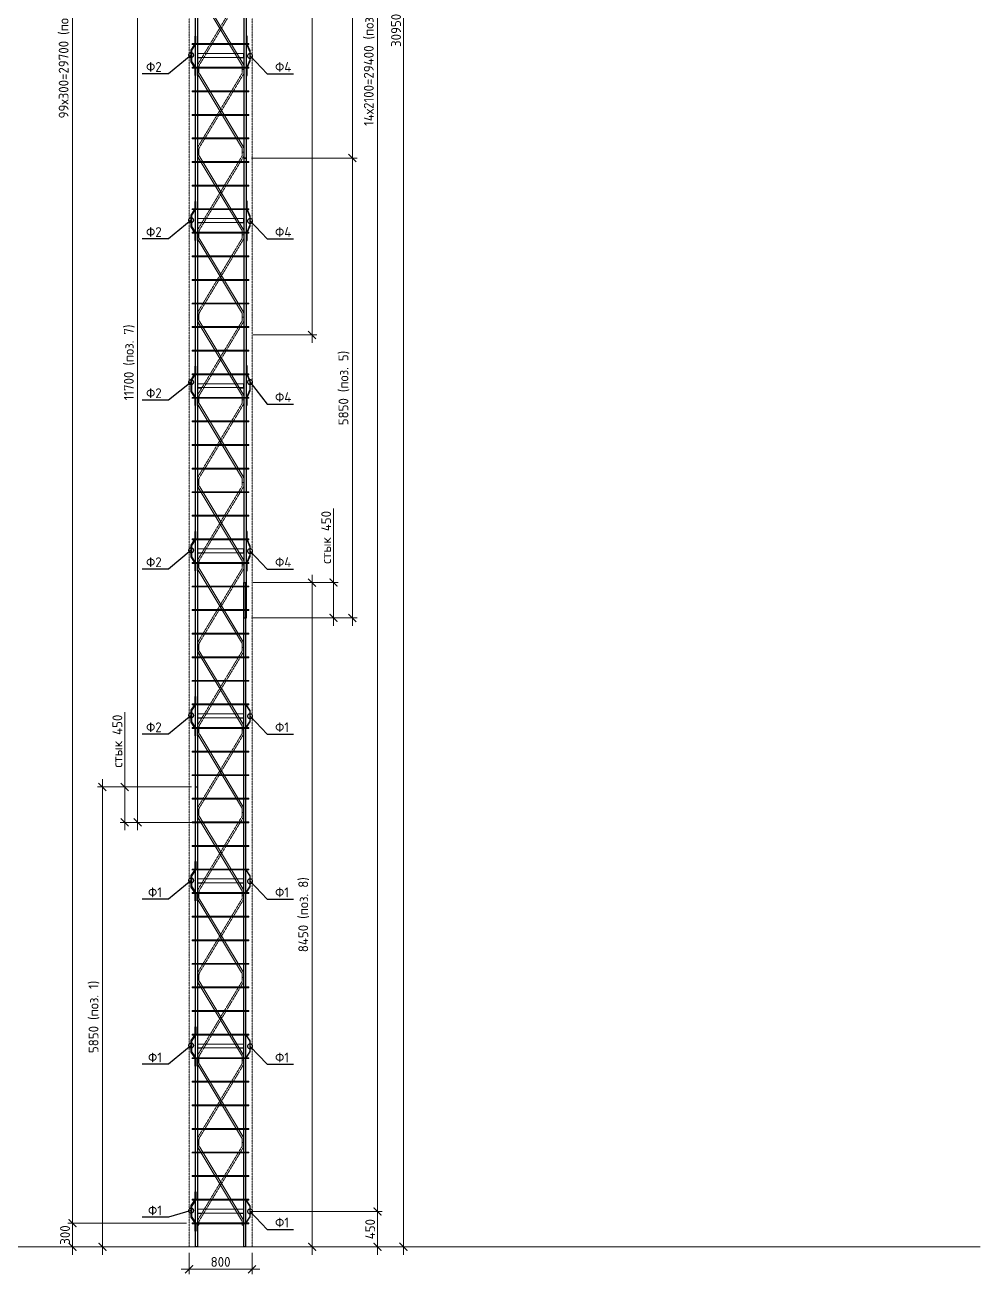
# Model space of a CAD drawing. Header units: millimetres. Extents: x -65574 to 111613, y -106550 to -50518.
# Drawn here: x 32534 to 44685, y -101349 to -85459 of the extents above; entities that cross this region are included whole.
import ezdxf
from ezdxf import colors
from ezdxf.entities.mleader import LeaderData, LeaderLine
from ezdxf.math import Vec2, Vec3

# ---------------------------------------------------------------- set-up
doc = ezdxf.new("R2010")
doc.units = ezdxf.units.MM
doc.linetypes.add('невидимая', pattern=[0.375, 0.25, -0.125])
doc.layers.get('Defpoints').update_dxf_attribs({"color": 6})
doc.layers.add('Dim', color=11, linetype='Continuous', lineweight=13)
doc.layers.add('ОПП_ОС_Размеры', color=7, linetype='Continuous', lineweight=25)
doc.styles.add('GOST-2.304_Type-B', font='GOST Common.ttf')
doc.dimstyles.new('УРСТ', dxfattribs={"dimtxt": 2.5, "dimasz": 2, "dimexe": 1.2, "dimexo": 1.5, "dimtad": 1, "dimdec": 0, "dimrnd": 1, "dimtxsty": 'GOST-2.304_Type-B', "dimblk": 'ARCHTICK', "dimcen": 2, "dimdle": 2, "dimazin": 3, "dimtfac": 1, "dimtdec": 0, "dimtmove": 1, "dimatfit": 0, "dimldrblk": 'NONE', "dimlwd": 15, "dimlwe": 15})

# ---------------------------------------------------------------- blocks, each defined once
blk = doc.blocks.new('_None')
blk = doc.blocks.new('_ArchTick')
at = {"color": 0, "linetype": 'ByBlock', "const_width": 0.15}
blk.add_lwpolyline([(-0.5, -0.5), (0.5, 0.5)], dxfattribs=at)
blk = doc.blocks.new('*D184')
at = {"color": 0, "lineweight": 15, "ltscale": 100, "transparency": 16777216}
for p, q in [((34623, -101078), (34623, -101349)), ((35423, -101078), (35423, -101349)), ((34523, -101289), (35523, -101289))]:
    blk.add_line(p, q, dxfattribs=at)
at = {"layer": 'Defpoints', "color": 0, "lineweight": -2, "ltscale": 100, "transparency": 16777216}
for p in [(34623, -101003), (35423, -101003), (35423, -101289)]:
    blk.add_point(p, dxfattribs=at)
at = {"color": 0, "lineweight": 15, "ltscale": 100, "transparency": 16777216, "xscale": 100, "yscale": 100, "zscale": 100, "rotation": 180}
blk.add_blockref('_ArchTick', (34623, -101289), dxfattribs=at)
at = {"color": 0, "lineweight": 15, "ltscale": 100, "transparency": 16777216, "xscale": 100, "yscale": 100, "zscale": 100}
blk.add_blockref('_ArchTick', (35423, -101289), dxfattribs=at)
at = {"color": 0, "lineweight": 15, "ltscale": 100, "transparency": 16777216, "insert": (35023, -101195), "char_height": 125, "attachment_point": 5, "style": 'GOST-2.304_Type-B'}
blk.add_mtext('\\A1;800', dxfattribs=at)
blk = doc.blocks.new('*D186')
at = {"color": 0, "lineweight": 15, "ltscale": 100, "transparency": 16777216}
for p, q in [((35393, -71153), (37080, -71153)), ((37020, -71053), (37020, -100653)), ((35393, -100553), (37080, -100553))]:
    blk.add_line(p, q, dxfattribs=at)
at = {"layer": 'Defpoints', "color": 0, "lineweight": -2, "ltscale": 100, "transparency": 16777216}
for p in [(35318, -71153), (35318, -100553), (37020, -100553)]:
    blk.add_point(p, dxfattribs=at)
at = {"color": 0, "lineweight": 15, "ltscale": 100, "transparency": 16777216, "xscale": 100, "yscale": 100, "zscale": 100}
for p, rotation in [((37020, -71153), 90), ((37020, -100553), 270)]:
    blk.add_blockref('_ArchTick', p, dxfattribs=dict(at, rotation=rotation))
at = {"color": 0, "lineweight": 15, "ltscale": 100, "transparency": 16777216, "insert": (36914, -85853), "char_height": 125, "attachment_point": 5, "rotation": 90, "style": 'GOST-2.304_Type-B'}
blk.add_mtext('\\A1;14х2100=29400 (поз. Р17)', dxfattribs=at)
blk = doc.blocks.new('*U170')
at = {"lineweight": 15}
blk.add_lwpolyline([(-360, -6), (360, -6), (360, 6), (-360, 6), (-360, -7)], dxfattribs=at)
blk = doc.blocks.new('*U171')
at = {"color": 0, "linetype": 'ByBlock', "lineweight": -2, "transparency": 16777216}
for p in [(0, -6000), (0, -6300), (0, -6600), (0, -6900), (0, -7200), (0, -7500), (0, -7800), (0, -8100), (0, -8400), (0, -8700), (0, -9000), (0, -9300), (0, -9600), (0, -9900), (0, -10200), (0, -10500), (0, -10800), (0, -11100), (0, -11400), (0, -11700), (0, -12000), (0, -12300), (0, -12600), (0, -12900), (0, -13200), (0, -13500), (0, -13800), (0, -14100), (0, -14400), (0, -14700), (0, -15000), (0, -15300), (0, -15600), (0, -15900), (0, -16200), (0, -16500), (0, -16800), (0, -17100), (0, -17400), (0, -17700), (0, -18000), (0, -18300), (0, -18600), (0, -18900), (0, -19200), (0, -19500), (0, -19800), (0, -20100), (0, -20400), (0, -20700), (0, -21000)]:
    blk.add_blockref('*U170', p, dxfattribs=at)
blk = doc.blocks.new('*U172')
at = {"lineweight": 15}
for points in [[(-245, -27.5), (-295, -27.5), (-295, 22.5), (-290, 22.5), (-290, -22.5), (-245, -22.5), (-245, -22.5)], [(245, -27.5), (295, -27.5), (295, 22.5), (290, 22.5), (290, -22.5), (245, -22.5), (245, -22.5)]]:
    blk.add_lwpolyline(points, close=True, dxfattribs=at)
blk.add_lwpolyline([(-263, -22.5), (290, -22.5), (290, 27.5), (-290, 27.5), (-290, -22.5)], dxfattribs=at)
blk = doc.blocks.new('*U173')
at = {"color": 0, "linetype": 'ByBlock', "lineweight": -2, "transparency": 16777216}
for p in [(0, -14700), (0, -16800), (0, -18900), (0, -21000), (0, -23100), (0, -25200), (0, -27300), (0, -29400)]:
    blk.add_blockref('*U172', p, dxfattribs=at)
blk = doc.blocks.new('dthysq')
at = {"lineweight": 15}
blk.add_lwpolyline([(25239, -216), (25239, -175), (25259, -175), (25259, -209, 0.168934), (25268, -234), (25820, -1152, -0.168934), (25829, -1177), (25829, -1225), (25809, -1225), (25809, -1184, 0.168934), (25800, -1159), (25248, -241, -0.168934)], format="xyb", close=True, dxfattribs=at)
at = {"linetype": 'невидимая', "lineweight": 15, "ltscale": 7}
blk.add_lwpolyline([(25829, -216), (25829, -175), (25809, -175), (25809, -209, -0.168934), (25800, -234), (25248, -1152, 0.168934), (25239, -1177), (25239, -1225), (25259, -1225), (25259, -1184, -0.168934), (25268, -1159), (25820, -241, 0.168934)], format="xyb", close=True, dxfattribs=at)
blk = doc.blocks.new('*U174')
blk.add_blockref('dthysq', (-25534, 700))
blk = doc.blocks.new('*U175')
at = {"color": 0, "linetype": 'ByBlock', "lineweight": -2, "transparency": 16777216}
for p in [(0, -14700), (0, -15750), (0, -16800), (0, -17850), (0, -18900), (0, -19950), (0, -21000), (0, -22050), (0, -23100), (0, -24150), (0, -25200), (0, -26250), (0, -27300), (0, -28350), (0, -29400)]:
    blk.add_blockref('*U174', p, dxfattribs=at)
blk = doc.blocks.new('*D188')
at = {"color": 0, "lineweight": 15, "transparency": 16777216}
for p, q in [((36418, -70053), (37408, -70053)), ((37348, -69953), (37348, -101103)), ((35404, -101003), (37408, -101003))]:
    blk.add_line(p, q, dxfattribs=at)
at = {"layer": 'Defpoints', "color": 0, "lineweight": -2, "transparency": 16777216}
for p in [(36343, -70053), (35329, -101003), (37348, -101003)]:
    blk.add_point(p, dxfattribs=at)
at = {"color": 0, "lineweight": 15, "transparency": 16777216, "xscale": 100, "yscale": 100, "zscale": 100}
for p, rotation in [((37348, -70053), 90), ((37348, -101003), 270)]:
    blk.add_blockref('_ArchTick', p, dxfattribs=dict(at, rotation=rotation))
at = {"color": 0, "lineweight": 15, "transparency": 16777216, "insert": (37255, -85528), "char_height": 125, "attachment_point": 5, "rotation": 90, "style": 'GOST-2.304_Type-B'}
blk.add_mtext('\\A1;30950', dxfattribs=at)
blk = doc.blocks.new('*D189')
at = {"color": 0, "lineweight": 15, "transparency": 16777216}
for p, q in [((34588, -71003), (33078, -71003)), ((33138, -70903), (33138, -100803)), ((34588, -100703), (33078, -100703))]:
    blk.add_line(p, q, dxfattribs=at)
at = {"layer": 'Defpoints', "color": 0, "lineweight": -2, "transparency": 16777216}
for p in [(34663, -71003), (33138, -100703), (34663, -100703)]:
    blk.add_point(p, dxfattribs=at)
at = {"color": 0, "lineweight": 15, "transparency": 16777216, "xscale": 100, "yscale": 100, "zscale": 100}
for p, rotation in [((33138, -71003), 90), ((33138, -100703), 270)]:
    blk.add_blockref('_ArchTick', p, dxfattribs=dict(at, rotation=rotation))
at = {"color": 0, "lineweight": -2, "transparency": 16777216, "insert": (33032, -85853), "char_height": 125, "attachment_point": 5, "rotation": 90, "style": 'GOST-2.304_Type-B'}
blk.add_mtext('\\A1;99х300=29700 (поз. 9)', dxfattribs=at)
blk = doc.blocks.new('_DotSmall')
at = {"color": 0, "linetype": 'ByBlock', "const_width": 0.5}
blk.add_lwpolyline([(-0.0625, 0, 1), (0.0625, 0, 1)], format="xyb", close=True, dxfattribs=at)
blk = doc.blocks.new('афафцафа')
at = {"color": 30, "lineweight": -2}
blk.add_lwpolyline([(109689, 32631), (109756, 32631, -0.152459), (109761, 32629), (109833, 32580, 0.152459), (109839, 32578), (109939, 32578), (109939, 32583), (109841, 32583, -0.152459), (109835, 32585), (109763, 32634, 0.152459), (109758, 32636), (109689, 32636), (109619, 32636, 0.152459), (109614, 32634), (109542, 32585, -0.152459), (109537, 32583), (109439, 32583), (109439, 32578), (109539, 32578, 0.152459), (109544, 32580), (109616, 32629, -0.152459), (109621, 32631)], format="xyb", close=True, dxfattribs=at)
blk = doc.blocks.new('*U178')
at = {"color": 1, "lineweight": -2, "xscale": -1, "rotation": 90}
blk.add_blockref('афафцафа', (32607, 109689), dxfattribs=at)
blk = doc.blocks.new('*U179')
at = {"color": 0, "linetype": 'ByBlock', "lineweight": -2, "transparency": 16777216}
for p in [(0, 0), (0, -2100), (0, -4200)]:
    blk.add_blockref('*U178', p, dxfattribs=at)
blk = doc.blocks.new('*U180')
at = {"color": 1, "lineweight": -2, "xscale": -1, "rotation": 90}
blk.add_blockref('афафцафа', (32607, 109689), dxfattribs=at)
blk = doc.blocks.new('*U181')
at = {"color": 0, "linetype": 'ByBlock', "lineweight": -2, "transparency": 16777216}
for p in [(0, 0), (0, -2100), (0, -4200), (0, -6300)]:
    blk.add_blockref('*U180', p, dxfattribs=at)
blk = doc.blocks.new('*D182')
at = {"color": 0, "lineweight": 15, "transparency": 16777216}
for p, q in [((34588, -100703), (33078, -100703)), ((33138, -100603), (33138, -101103)), ((34642, -101003), (33078, -101003))]:
    blk.add_line(p, q, dxfattribs=at)
at = {"layer": 'Defpoints', "color": 0, "lineweight": -2, "transparency": 16777216}
for p in [(34663, -100703), (33138, -101003), (34717, -101003)]:
    blk.add_point(p, dxfattribs=at)
at = {"color": 0, "lineweight": 15, "transparency": 16777216, "xscale": 100, "yscale": 100, "zscale": 100}
for p, rotation in [((33138, -100703), 90), ((33138, -101003), 270)]:
    blk.add_blockref('_ArchTick', p, dxfattribs=dict(at, rotation=rotation))
at = {"color": 0, "lineweight": -2, "transparency": 16777216, "insert": (33044, -100853), "char_height": 125, "attachment_point": 5, "rotation": 90, "style": 'GOST-2.304_Type-B'}
blk.add_mtext('\\A1;300', dxfattribs=at)
blk = doc.blocks.new('*D183')
at = {"color": 0, "lineweight": 15, "transparency": 16777216}
for p, q in [((35393, -100553), (37080, -100553)), ((37020, -101103), (37020, -100453)), ((35404, -101003), (37080, -101003))]:
    blk.add_line(p, q, dxfattribs=at)
at = {"layer": 'Defpoints', "color": 0, "lineweight": -2, "transparency": 16777216}
for p in [(35318, -100553), (37020, -100553), (35329, -101003)]:
    blk.add_point(p, dxfattribs=at)
at = {"color": 0, "lineweight": 15, "transparency": 16777216, "xscale": 100, "yscale": 100, "zscale": 100}
for p, rotation in [((37020, -100553), 90), ((37020, -101003), 270)]:
    blk.add_blockref('_ArchTick', p, dxfattribs=dict(at, rotation=rotation))
at = {"color": 0, "lineweight": -2, "transparency": 16777216, "insert": (36926, -100778), "char_height": 125, "attachment_point": 5, "rotation": 90, "style": 'GOST-2.304_Type-B'}
blk.add_mtext('\\A1;450', dxfattribs=at)
blk = doc.blocks.new('ываыуааыу')
at = {"color": 3, "lineweight": -2}
blk.add_lwpolyline([(109752, 31840), (109837, 31803, 0.103926), (109841, 31802), (109939, 31802), (109939, 31797), (109839, 31797, -0.103926), (109835, 31798), (109750, 31835, 0.103926), (109746, 31836), (109631, 31836, 0.103926), (109627, 31835), (109543, 31798, -0.103926), (109539, 31797), (109439, 31797), (109439, 31802), (109536, 31802, 0.103926), (109540, 31803), (109625, 31840, -0.103926), (109629, 31841), (109748, 31841, -0.103926)], format="xyb", close=True, dxfattribs=at)
blk = doc.blocks.new('ф-3')
at = {"color": 2, "lineweight": -2}
blk.add_lwpolyline([(50720, -71227, 0.145063), (50721, -71222), (50721, -71153), (50721, -71084, 0.145063), (50720, -71078), (50673, -71006, -0.145063), (50671, -71001), (50671, -70903), (50666, -70903), (50666, -71003, 0.145063), (50668, -71008), (50715, -71080, -0.145063), (50716, -71086), (50716, -71153), (50716, -71220, -0.145063), (50715, -71225), (50668, -71297, 0.145063), (50666, -71303), (50666, -71403), (50671, -71403), (50671, -71305, -0.145063), (50673, -71299)], format="xyb", close=True, dxfattribs=at)
blk = doc.blocks.new('*D472')
at = {"color": 0, "lineweight": 15, "transparency": 16777216}
for p, q in [((33967, -83803), (33967, -95703)), ((34677, -83903), (33907, -83903)), ((34652, -95603), (33907, -95603))]:
    blk.add_line(p, q, dxfattribs=at)
at = {"layer": 'Defpoints', "color": 0, "lineweight": -2, "transparency": 16777216}
for p in [(34752, -83903), (33967, -95603), (34727, -95603)]:
    blk.add_point(p, dxfattribs=at)
at = {"color": 0, "lineweight": 15, "transparency": 16777216, "xscale": 100, "yscale": 100, "zscale": 100}
for p, rotation in [((33967, -83903), 90), ((33967, -95603), 270)]:
    blk.add_blockref('_ArchTick', p, dxfattribs=dict(at, rotation=rotation))
at = {"color": 0, "lineweight": 15, "transparency": 16777216, "insert": (33861, -89753), "char_height": 125, "attachment_point": 5, "rotation": 90, "style": 'GOST-2.304_Type-B'}
blk.add_mtext('\\A1;11700 (поз. 7)', dxfattribs=at)
blk = doc.blocks.new('*D474')
at = {"color": 0, "lineweight": 15, "transparency": 16777216}
for p, q in [((34630, -95153), (33459, -95153)), ((33519, -95053), (33519, -101103)), ((34630, -101003), (33459, -101003))]:
    blk.add_line(p, q, dxfattribs=at)
at = {"layer": 'Defpoints', "color": 0, "lineweight": -2, "transparency": 16777216}
for p in [(34705, -95153), (33519, -101003), (34705, -101003)]:
    blk.add_point(p, dxfattribs=at)
at = {"color": 0, "lineweight": 15, "transparency": 16777216, "xscale": 100, "yscale": 100, "zscale": 100}
for p, rotation in [((33519, -95153), 90), ((33519, -101003), 270)]:
    blk.add_blockref('_ArchTick', p, dxfattribs=dict(at, rotation=rotation))
at = {"color": 0, "lineweight": 15, "transparency": 16777216, "insert": (33413, -98078), "char_height": 125, "attachment_point": 5, "rotation": 90, "style": 'GOST-2.304_Type-B'}
blk.add_mtext('\\A1;5850 (поз. 1)', dxfattribs=at)
blk = doc.blocks.new('*D475')
at = {"color": 0, "lineweight": 15, "transparency": 16777216}
for p, q in [((33804, -94203), (33804, -95153)), ((34652, -95153), (33744, -95153)), ((33804, -95153), (33804, -95053)), ((33804, -95153), (33804, -95603)), ((33804, -95153), (33804, -95603)), ((34652, -95603), (33744, -95603)), ((33804, -95603), (33804, -95703))]:
    blk.add_line(p, q, dxfattribs=at)
at = {"layer": 'Defpoints', "color": 0, "lineweight": -2, "transparency": 16777216}
for p in [(34727, -95153), (33804, -95603), (34727, -95603)]:
    blk.add_point(p, dxfattribs=at)
at = {"color": 0, "lineweight": 15, "transparency": 16777216, "xscale": 100, "yscale": 100, "zscale": 100}
for p, rotation in [((33804, -95153), 270), ((33804, -95603), 90)]:
    blk.add_blockref('_ArchTick', p, dxfattribs=dict(at, rotation=rotation))
at = {"color": 0, "lineweight": 15, "transparency": 16777216, "insert": (33710, -94569), "char_height": 125, "attachment_point": 5, "rotation": 90, "style": 'GOST-2.304_Type-B'}
blk.add_mtext('\\A1;стык 450', dxfattribs=at)
blk = doc.blocks.new('*D478')
at = {"color": 0, "lineweight": 15, "transparency": 16777216}
for p, q in [((36699, -87053), (36699, -93103)), ((35415, -87153), (36759, -87153)), ((35415, -93003), (36759, -93003))]:
    blk.add_line(p, q, dxfattribs=at)
at = {"layer": 'Defpoints', "color": 0, "lineweight": -2, "transparency": 16777216}
for p in [(35340, -87153), (35340, -93003), (36699, -93003)]:
    blk.add_point(p, dxfattribs=at)
at = {"color": 0, "lineweight": 15, "transparency": 16777216, "xscale": 100, "yscale": 100, "zscale": 100}
for p, rotation in [((36699, -87153), 90), ((36699, -93003), 270)]:
    blk.add_blockref('_ArchTick', p, dxfattribs=dict(at, rotation=rotation))
at = {"color": 0, "lineweight": 15, "transparency": 16777216, "insert": (36592, -90078), "char_height": 125, "attachment_point": 5, "rotation": 90, "style": 'GOST-2.304_Type-B'}
blk.add_mtext('\\A1;5850 (поз. 5)', dxfattribs=at)
blk = doc.blocks.new('*D479')
at = {"color": 0, "lineweight": 15, "transparency": 16777216}
for p, q in [((36187, -92453), (36187, -101103)), ((35437, -92553), (36247, -92553)), ((35437, -101003), (36247, -101003))]:
    blk.add_line(p, q, dxfattribs=at)
at = {"layer": 'Defpoints', "color": 0, "lineweight": -2, "transparency": 16777216}
for p in [(35362, -92553), (35362, -101003), (36187, -101003)]:
    blk.add_point(p, dxfattribs=at)
at = {"color": 0, "lineweight": 15, "transparency": 16777216, "xscale": 100, "yscale": 100, "zscale": 100}
for p, rotation in [((36187, -92553), 90), ((36187, -101003), 270)]:
    blk.add_blockref('_ArchTick', p, dxfattribs=dict(at, rotation=rotation))
at = {"color": 0, "lineweight": 15, "transparency": 16777216, "insert": (36081, -96778), "char_height": 125, "attachment_point": 5, "rotation": 90, "style": 'GOST-2.304_Type-B'}
blk.add_mtext('\\A1;8450 (поз. 8)', dxfattribs=at)
blk = doc.blocks.new('*D480')
at = {"color": 0, "lineweight": 15, "transparency": 16777216}
for p, q in [((35415, -75453), (36759, -75453)), ((36699, -87253), (36699, -75353)), ((35415, -87153), (36759, -87153))]:
    blk.add_line(p, q, dxfattribs=at)
at = {"layer": 'Defpoints', "color": 0, "lineweight": -2, "transparency": 16777216}
for p in [(35340, -75453), (36699, -75453), (35340, -87153)]:
    blk.add_point(p, dxfattribs=at)
at = {"color": 0, "lineweight": 15, "transparency": 16777216, "xscale": 100, "yscale": 100, "zscale": 100}
for p, rotation in [((36699, -75453), 90), ((36699, -87153), 270)]:
    blk.add_blockref('_ArchTick', p, dxfattribs=dict(at, rotation=rotation))
at = {"color": 0, "lineweight": 15, "transparency": 16777216, "insert": (36592, -81303), "char_height": 125, "attachment_point": 5, "rotation": 90, "style": 'GOST-2.304_Type-B'}
blk.add_mtext('\\A1;11700 (поз. 3)', dxfattribs=at)
blk = doc.blocks.new('*D477')
at = {"color": 0, "lineweight": 15, "transparency": 16777216}
for p, q in [((36459, -91612), (36459, -92553)), ((36459, -92553), (36459, -92453)), ((35437, -92553), (36519, -92553)), ((36459, -92553), (36459, -93003)), ((36459, -92553), (36459, -93003)), ((35415, -93003), (36519, -93003)), ((36459, -93003), (36459, -93103))]:
    blk.add_line(p, q, dxfattribs=at)
at = {"layer": 'Defpoints', "color": 0, "lineweight": -2, "transparency": 16777216}
for p in [(35362, -92553), (35340, -93003), (36459, -93003)]:
    blk.add_point(p, dxfattribs=at)
at = {"color": 0, "lineweight": 15, "transparency": 16777216, "xscale": 100, "yscale": 100, "zscale": 100}
for p, rotation in [((36459, -92553), 270), ((36459, -93003), 90)]:
    blk.add_blockref('_ArchTick', p, dxfattribs=dict(at, rotation=rotation))
at = {"color": 0, "lineweight": 15, "transparency": 16777216, "insert": (36366, -91977), "char_height": 125, "attachment_point": 5, "rotation": 90, "style": 'GOST-2.304_Type-B'}
blk.add_mtext('\\A1;стык 450', dxfattribs=at)
blk = doc.blocks.new('*D482')
at = {"layer": 'Defpoints', "color": 0, "lineweight": -2, "transparency": 16777216}
for p in [(35362, -77703), (35362, -89403), (36187, -89403)]:
    blk.add_point(p, dxfattribs=at)
at = {"layer": 'ОПП_ОС_Размеры', "color": 0, "lineweight": 15, "transparency": 16777216}
for p, q in [((36187, -77603), (36187, -89503)), ((35437, -77703), (36247, -77703)), ((35437, -89403), (36247, -89403))]:
    blk.add_line(p, q, dxfattribs=at)
at = {"layer": 'ОПП_ОС_Размеры', "color": 0, "lineweight": 15, "transparency": 16777216, "xscale": 100, "yscale": 100, "zscale": 100}
for p, rotation in [((36187, -77703), 90), ((36187, -89403), 270)]:
    blk.add_blockref('_ArchTick', p, dxfattribs=dict(at, rotation=rotation))
at = {"layer": 'ОПП_ОС_Размеры', "color": 0, "lineweight": -2, "transparency": 16777216, "insert": (36081, -83553), "char_height": 125, "attachment_point": 5, "rotation": 90, "style": 'GOST-2.304_Type-B'}
blk.add_mtext('\\A1;11700 (поз. 6)', dxfattribs=at)

msp = doc.modelspace()

# ---------------------------------------------------------------- linework, layer by layer
at = {"color": 0, "linetype": 'невидимая', "lineweight": 5, "ltscale": 10}
for p, q in [((34623.2, -70052.8), (34623.2, -101002.8)), ((35423.2, -70052.8), (35423.2, -101002.8))]:
    msp.add_line(p, q, dxfattribs=at)
at = {"linetype": 'невидимая', "lineweight": 5, "ltscale": 25}
msp.add_line((44684.6, -101002.8), (2493.9, -101002.8), dxfattribs=at)
at = {"color": 0, "lineweight": -2}
for points in [[(35318.2, -75452.8), (35318.2, -87152.8), (35354.2, -87152.8), (35354.2, -75452.8), (35318.2, -75452.8)], [(34703.2, -83902.8), (34728.2, -83902.8), (34728.2, -95602.8), (34703.2, -95602.8), (34703.2, -83902.8), (34728.2, -83902.8)], [(35318.2, -87152.8), (35318.2, -93002.8), (35354.2, -93002.8), (35354.2, -87152.8), (35318.2, -87152.8)], [(35340.2, -92552.8), (35340.2, -101002.8), (35318.2, -101002.8), (35318.2, -92552.8), (35340.2, -92552.8)], [(34703.2, -95152.8), (34728.2, -95152.8), (34728.2, -101002.8), (34703.2, -101002.8), (34703.2, -95152.8)]]:
    msp.add_lwpolyline(points, dxfattribs=at)

# ---------------------------------------------------------------- block references
for name, p in [('*U175', (35023.2, -70802.8)), ('*U173', (35023.2, -71150.3)), ('*U171', (35023.2, -79702.8)), ('*U179', (34677.2, -96352.8))]:
    msp.add_blockref(name, p, dxfattribs=at)
at = {"lineweight": -2, "xscale": -1}
for p in [(85369.3, -14700), (85369.3, -16800), (85369.3, -18895), (85369.3, -21000), (85369.3, -23100)]:
    msp.add_blockref('ф-3', p, dxfattribs=at)
at = {"lineweight": -2, "xscale": -1, "rotation": 270}
for p in [(3557.1, -195541.4), (3557.1, -197641.4), (3557.1, -199736.4), (3557.1, -201841.4)]:
    msp.add_blockref('ываыуааыу', p, dxfattribs=at)
at = {"color": 0, "lineweight": -2, "xscale": -1}
msp.add_blockref('*U181', (35369.2, -94252.8), dxfattribs=at)

# ---------------------------------------------------------------- dimensions: what is measured, and where the dimension line sits
at = {"color": 0, "lineweight": 15}
dim = msp.add_linear_dim(base=(37348.4, -101002.8), p1=(36343.4, -70052.8), p2=(35329.2, -101002.8), angle=90, dimstyle='УРСТ', override={"dimscale": 0}, dxfattribs=at)
dim.commit()
dim.dimension.update_dxf_attribs({"geometry": '*D188', "text_midpoint": (37254.7, -85527.8)})
at = {"color": 0, "lineweight": -2}
dim = msp.add_linear_dim(base=(33138, -100702.8), p1=(34663.2, -71002.8), p2=(34663.2, -100702.8), angle=90, text='99х300=29700 (поз. 9)', dimstyle='УРСТ', override={"dimscale": 0}, dxfattribs=at)
dim.commit()
dim.dimension.update_dxf_attribs({"geometry": '*D189', "text_midpoint": (33031.8, -85852.8)})
at = {"color": 0, "lineweight": 15, "ltscale": 100}
dim = msp.add_linear_dim(base=(37020, -100552.8), p1=(35318.2, -71152.8), p2=(35318.2, -100552.8), angle=90, text='14х2100=29400 (поз. Р17)', dimstyle='УРСТ', override={"dimscale": 0}, dxfattribs=at)
dim.commit()
dim.dimension.update_dxf_attribs({"geometry": '*D186', "text_midpoint": (36913.8, -85852.8)})
at = {"color": 0, "lineweight": 15}
for base, p1, p2, text, picture, middle in [((36698.7, -75452.8), (35340.2, -87152.8), (35340.2, -75452.8), '<> (поз. 3)', '*D480', (36592.5, -81302.8)), ((33967.2, -95602.8), (34752.2, -83902.8), (34727.2, -95602.8), '<> (поз. 7)', '*D472', (33861, -89752.8)), ((36698.7, -93003.2), (35340.2, -87152.8), (35340.2, -93003.2), '<> (поз. 5)', '*D478', (36592.5, -90078)), ((36186.8, -101002.8), (35362.2, -92552.8), (35362.2, -101002.8), '<> (поз. 8)', '*D479', (36080.5, -96777.8)), ((33519, -101002.8), (34705.2, -95152.8), (34705.2, -101002.8), '<> (поз. 1)', '*D474', (33412.7, -98077.8))]:
    dim = msp.add_linear_dim(base=base, p1=p1, p2=p2, angle=90, text=text, dimstyle='УРСТ', override={"dimscale": 0}, dxfattribs=at)
    dim.commit()
    dim.dimension.update_dxf_attribs({"geometry": picture, "text_midpoint": middle})
for base, p1, p2, picture, middle in [((36459.4, -93003.2), (35362.2, -92552.8), (35340.2, -93003.2), '*D477', (36541.6, -91976.7)), ((33804.2, -95602.8), (34727.2, -95152.8), (34727.2, -95602.8), '*D475', (33880.2, -94568.6))]:
    dim = msp.add_linear_dim(base=base, p1=p1, p2=p2, angle=90, text='стык <>', dimstyle='УРСТ', override={"dimscale": 0}, dxfattribs=at)
    dim.commit()
    dim.dimension.update_dxf_attribs({"geometry": picture, "text_midpoint": middle, "dimtype": 160})
at = {"color": 0, "lineweight": -2}
for base, p1, p2, picture, middle in [((37020, -100552.8), (35329.2, -101002.8), (35318.2, -100552.8), '*D183', (36926.3, -100777.8)), ((33138, -101002.8), (34663.2, -100702.8), (34717.2, -101002.8), '*D182', (33044.3, -100852.8))]:
    dim = msp.add_linear_dim(base=base, p1=p1, p2=p2, angle=90, dimstyle='УРСТ', override={"dimscale": 0}, dxfattribs=at)
    dim.commit()
    dim.dimension.update_dxf_attribs({"geometry": picture, "text_midpoint": middle})
at = {"color": 0, "lineweight": 15, "ltscale": 100}
dim = msp.add_linear_dim(base=(35423.2, -101288.9), p1=(34623.2, -101002.8), p2=(35423.2, -101002.8), dimstyle='УРСТ', override={"dimscale": 0}, dxfattribs=at)
dim.commit()
dim.dimension.update_dxf_attribs({"geometry": '*D184', "text_midpoint": (35023.2, -101195.2)})
at = {"layer": 'ОПП_ОС_Размеры', "lineweight": -2}
dim = msp.add_linear_dim(base=(36186.8, -89402.8), p1=(35362.2, -77702.8), p2=(35362.2, -89402.8), angle=90, text='<> (поз. 6)', dimstyle='УРСТ', override={"dimscale": 0}, dxfattribs=at)
dim.commit()
dim.dimension.update_dxf_attribs({"geometry": '*D482', "text_midpoint": (36080.5, -83552.8)})

# ---------------------------------------------------------------- leaders
at = {"color": 0, "lineweight": 15, "ltscale": 100}
ml = msp.add_multileader_mtext('Standard', dxfattribs=at)
ml.set_content('Ф2', style='GOST-2.304_Type-B')
ml.set_leader_properties()
ml.set_arrow_properties(name='DOTSMALL')
ml.build(insert=Vec2(0, 0))
ml.multileader.update_dxf_attribs({"text_left_attachment_type": 6, "text_right_attachment_type": 6, "dogleg_length": 1, "arrow_head_size": 125, "scale": 50})
ctx = ml.context
ctx.base_point, ctx.scale, ctx.char_height, ctx.arrow_head_size, ctx.landing_gap_size, ctx.plane_origin = Vec3(34024.5, -86081.2), 50, 125, 125, 50, Vec3(34208.1, -86414.2)
ctx.left_attachment, ctx.right_attachment = 6, 6
notes = []
notes.append((ctx, [(0, (1, 1, 0), (34362, -86081.2), (-1, 0), 50, [(0, [(34648.2, -85842.2)], 0, [])])]))
ctx.mtext.insert, ctx.mtext.flow_direction = Vec3(34074.5, -85931.2), 5
ml = msp.add_multileader_mtext('Standard', dxfattribs=at)
ml.set_content('Ф4', style='GOST-2.304_Type-B')
ml.set_leader_properties()
ml.set_arrow_properties(name='DOTSMALL')
ml.build(insert=Vec2(0, 0))
ml.multileader.update_dxf_attribs({"text_left_attachment_type": 6, "text_right_attachment_type": 6, "dogleg_length": 1, "arrow_head_size": 125, "scale": 50})
ctx = ml.context
ctx.base_point, ctx.scale, ctx.char_height, ctx.arrow_head_size, ctx.landing_gap_size, ctx.plane_origin = Vec3(35665.7, -86081.2), 50, 125, 125, 50, Vec3(35838.3, -86414.2)
ctx.left_attachment, ctx.right_attachment = 6, 6
notes.append((ctx, [(0, (1, 1, 0), (35615.7, -86081.2), (1, 0), 50, [(0, [(35398.2, -85852.8)], 0, [])])]))
ctx.mtext.insert, ctx.mtext.flow_direction = Vec3(35715.7, -85931.2), 5
ml = msp.add_multileader_mtext('Standard', dxfattribs=at)
ml.set_content('Ф2', style='GOST-2.304_Type-B')
ml.set_leader_properties()
ml.set_arrow_properties(name='DOTSMALL')
ml.build(insert=Vec2(0, 0))
ml.multileader.update_dxf_attribs({"text_left_attachment_type": 6, "text_right_attachment_type": 6, "dogleg_length": 1, "arrow_head_size": 125, "scale": 50})
ctx = ml.context
ctx.base_point, ctx.scale, ctx.char_height, ctx.arrow_head_size, ctx.landing_gap_size, ctx.plane_origin = Vec3(34024.5, -88181.2), 50, 125, 125, 50, Vec3(34208.1, -88514.2)
ctx.left_attachment, ctx.right_attachment = 6, 6
notes.append((ctx, [(0, (1, 1, 0), (34362, -88181.2), (-1, 0), 50, [(0, [(34648.2, -87942.2)], 0, [])])]))
ctx.mtext.insert, ctx.mtext.flow_direction = Vec3(34074.5, -88031.2), 5
ml = msp.add_multileader_mtext('Standard', dxfattribs=at)
ml.set_content('Ф4', style='GOST-2.304_Type-B')
ml.set_leader_properties()
ml.set_arrow_properties(name='DOTSMALL')
ml.build(insert=Vec2(0, 0))
ml.multileader.update_dxf_attribs({"text_left_attachment_type": 6, "text_right_attachment_type": 6, "dogleg_length": 1, "arrow_head_size": 125, "scale": 50})
ctx = ml.context
ctx.base_point, ctx.scale, ctx.char_height, ctx.arrow_head_size, ctx.landing_gap_size, ctx.plane_origin = Vec3(35665.7, -88181.2), 50, 125, 125, 50, Vec3(35838.3, -88514.2)
ctx.left_attachment, ctx.right_attachment = 6, 6
notes.append((ctx, [(0, (1, 1, 0), (35615.7, -88181.2), (1, 0), 50, [(0, [(35398.2, -87952.8)], 0, [])])]))
ctx.mtext.insert, ctx.mtext.flow_direction = Vec3(35715.7, -88031.2), 5
ml = msp.add_multileader_mtext('Standard', dxfattribs=at)
ml.set_content('Ф2', style='GOST-2.304_Type-B')
ml.set_leader_properties()
ml.set_arrow_properties(name='DOTSMALL')
ml.build(insert=Vec2(0, 0))
ml.multileader.update_dxf_attribs({"text_left_attachment_type": 6, "text_right_attachment_type": 6, "dogleg_length": 1, "arrow_head_size": 125, "scale": 50})
ctx = ml.context
ctx.base_point, ctx.scale, ctx.char_height, ctx.arrow_head_size, ctx.landing_gap_size, ctx.plane_origin = Vec3(34024.5, -90231.2), 50, 125, 125, 50, Vec3(34208.1, -90564.2)
ctx.left_attachment, ctx.right_attachment = 6, 6
notes.append((ctx, [(0, (1, 1, 0), (34362, -90231.2), (-1, 0), 50, [(0, [(34648.2, -90002.8)], 0, [])])]))
ctx.mtext.insert, ctx.mtext.flow_direction = Vec3(34074.5, -90081.2), 5
ml = msp.add_multileader_mtext('Standard', dxfattribs=at)
ml.set_content('Ф4', style='GOST-2.304_Type-B')
ml.set_leader_properties()
ml.set_arrow_properties(name='DOTSMALL')
ml.build(insert=Vec2(0, 0))
ml.multileader.update_dxf_attribs({"text_left_attachment_type": 6, "text_right_attachment_type": 6, "dogleg_length": 1, "arrow_head_size": 125, "scale": 50})
ctx = ml.context
ctx.base_point, ctx.scale, ctx.char_height, ctx.arrow_head_size, ctx.landing_gap_size, ctx.plane_origin = Vec3(35665.7, -90281.2), 50, 125, 125, 50, Vec3(35838.3, -90614.2)
ctx.left_attachment, ctx.right_attachment = 6, 6
notes.append((ctx, [(0, (1, 1, 0), (35615.7, -90281.2), (1, 0), 50, [(0, [(35398.2, -90002.8)], 0, [])])]))
ctx.mtext.insert, ctx.mtext.flow_direction = Vec3(35715.7, -90131.2), 5
ml = msp.add_multileader_mtext('Standard', dxfattribs=at)
ml.set_content('Ф2', style='GOST-2.304_Type-B')
ml.set_leader_properties()
ml.set_arrow_properties(name='DOTSMALL')
ml.build(insert=Vec2(0, 0))
ml.multileader.update_dxf_attribs({"text_left_attachment_type": 6, "text_right_attachment_type": 6, "dogleg_length": 1, "arrow_head_size": 125, "scale": 50})
ctx = ml.context
ctx.base_point, ctx.scale, ctx.char_height, ctx.arrow_head_size, ctx.landing_gap_size, ctx.plane_origin = Vec3(34024.5, -92381.2), 50, 125, 125, 50, Vec3(34208.1, -92714.2)
ctx.left_attachment, ctx.right_attachment = 6, 6
notes.append((ctx, [(0, (1, 1, 0), (34362, -92381.2), (-1, 0), 50, [(0, [(34648.2, -92142.2)], 0, [])])]))
ctx.mtext.insert, ctx.mtext.width, ctx.mtext.flow_direction = Vec3(34074.5, -92231.2), 199.495, 5
ml = msp.add_multileader_mtext('Standard', dxfattribs=at)
ml.set_content('Ф4', style='GOST-2.304_Type-B')
ml.set_leader_properties()
ml.set_arrow_properties(name='DOTSMALL')
ml.build(insert=Vec2(0, 0))
ml.multileader.update_dxf_attribs({"text_left_attachment_type": 6, "text_right_attachment_type": 6, "dogleg_length": 1, "arrow_head_size": 125, "scale": 50})
ctx = ml.context
ctx.base_point, ctx.scale, ctx.char_height, ctx.arrow_head_size, ctx.landing_gap_size, ctx.plane_origin = Vec3(35665.7, -92381.2), 50, 125, 125, 50, Vec3(35838.3, -92714.2)
ctx.left_attachment, ctx.right_attachment = 6, 6
notes.append((ctx, [(0, (1, 1, 0), (35615.7, -92381.2), (1, 0), 50, [(0, [(35398.2, -92152.8)], 0, [])])]))
ctx.mtext.insert, ctx.mtext.flow_direction = Vec3(35715.7, -92231.2), 5
ml = msp.add_multileader_mtext('Standard', dxfattribs=at)
ml.set_content('Ф2', style='GOST-2.304_Type-B')
ml.set_leader_properties()
ml.set_arrow_properties(name='DOTSMALL')
ml.build(insert=Vec2(0, 0))
ml.multileader.update_dxf_attribs({"text_left_attachment_type": 6, "text_right_attachment_type": 6, "dogleg_length": 1, "arrow_head_size": 125, "scale": 50})
ctx = ml.context
ctx.base_point, ctx.scale, ctx.char_height, ctx.arrow_head_size, ctx.landing_gap_size, ctx.plane_origin = Vec3(34024.5, -94481.2), 50, 125, 125, 50, Vec3(34208.1, -94814.2)
ctx.left_attachment, ctx.right_attachment = 6, 6
notes.append((ctx, [(0, (1, 1, 0), (34362, -94481.2), (-1, 0), 50, [(0, [(34648.2, -94242.2)], 0, [])])]))
ctx.mtext.insert, ctx.mtext.width, ctx.mtext.flow_direction = Vec3(34074.5, -94331.2), 199.495, 5
ml = msp.add_multileader_mtext('Standard', dxfattribs=at)
ml.set_content('Ф1', style='GOST-2.304_Type-B')
ml.set_leader_properties()
ml.set_arrow_properties(name='DOTSMALL')
ml.build(insert=Vec2(0, 0))
ml.multileader.update_dxf_attribs({"text_left_attachment_type": 6, "text_right_attachment_type": 6, "dogleg_length": 1, "arrow_head_size": 125, "scale": 50})
ctx = ml.context
ctx.base_point, ctx.scale, ctx.char_height, ctx.arrow_head_size, ctx.landing_gap_size, ctx.plane_origin = Vec3(35665.7, -94481.2), 50, 125, 125, 50, Vec3(35838.3, -94814.2)
ctx.left_attachment, ctx.right_attachment = 6, 6
notes.append((ctx, [(0, (1, 1, 0), (35615.7, -94481.2), (1, 0), 50, [(0, [(35398.2, -94252.8)], 0, [])])]))
ctx.mtext.insert, ctx.mtext.flow_direction = Vec3(35715.7, -94331.2), 5
ml = msp.add_multileader_mtext('Standard', dxfattribs=at)
ml.set_content('Ф1', style='GOST-2.304_Type-B')
ml.set_leader_properties()
ml.set_arrow_properties(name='DOTSMALL')
ml.build(insert=Vec2(0, 0))
ml.multileader.update_dxf_attribs({"text_left_attachment_type": 6, "text_right_attachment_type": 6, "dogleg_length": 1, "arrow_head_size": 125, "scale": 50})
ctx = ml.context
ctx.base_point, ctx.scale, ctx.char_height, ctx.arrow_head_size, ctx.landing_gap_size, ctx.plane_origin = Vec3(34049.5, -96581.2), 50, 125, 125, 50, Vec3(34208.1, -96914.2)
ctx.left_attachment, ctx.right_attachment = 6, 6
notes.append((ctx, [(0, (1, 1, 0), (34362, -96581.2), (-1, 0), 50, [(0, [(34648.2, -96342.2)], 0, [])])]))
ctx.mtext.insert, ctx.mtext.width, ctx.mtext.flow_direction = Vec3(34099.5, -96431.2), 199.495, 5
ml = msp.add_multileader_mtext('Standard', dxfattribs=at)
ml.set_content('Ф1', style='GOST-2.304_Type-B')
ml.set_leader_properties()
ml.set_arrow_properties(name='DOTSMALL')
ml.build(insert=Vec2(0, 0))
ml.multileader.update_dxf_attribs({"text_left_attachment_type": 6, "text_right_attachment_type": 6, "dogleg_length": 1, "arrow_head_size": 125, "scale": 50})
ctx = ml.context
ctx.base_point, ctx.scale, ctx.char_height, ctx.arrow_head_size, ctx.landing_gap_size, ctx.plane_origin = Vec3(35665.7, -96581.2), 50, 125, 125, 50, Vec3(35838.3, -96914.2)
ctx.left_attachment, ctx.right_attachment = 6, 6
notes.append((ctx, [(0, (1, 1, 0), (35615.7, -96581.2), (1, 0), 50, [(0, [(35398.2, -96352.8)], 0, [])])]))
ctx.mtext.insert, ctx.mtext.flow_direction = Vec3(35715.7, -96431.2), 5
ml = msp.add_multileader_mtext('Standard', dxfattribs=at)
ml.set_content('Ф1', style='GOST-2.304_Type-B')
ml.set_leader_properties()
ml.set_arrow_properties(name='DOTSMALL')
ml.build(insert=Vec2(0, 0))
ml.multileader.update_dxf_attribs({"text_left_attachment_type": 6, "text_right_attachment_type": 6, "dogleg_length": 1, "arrow_head_size": 125, "scale": 50})
ctx = ml.context
ctx.base_point, ctx.scale, ctx.char_height, ctx.arrow_head_size, ctx.landing_gap_size, ctx.plane_origin = Vec3(34049.5, -98681.2), 50, 125, 125, 50, Vec3(34208.1, -99014.2)
ctx.left_attachment, ctx.right_attachment = 6, 6
notes.append((ctx, [(0, (1, 1, 0), (34362, -98681.2), (-1, 0), 50, [(0, [(34648.2, -98442.2)], 0, [])])]))
ctx.mtext.insert, ctx.mtext.width, ctx.mtext.flow_direction = Vec3(34099.5, -98531.2), 199.495, 5
ml = msp.add_multileader_mtext('Standard', dxfattribs=at)
ml.set_content('Ф1', style='GOST-2.304_Type-B')
ml.set_leader_properties()
ml.set_arrow_properties(name='DOTSMALL')
ml.build(insert=Vec2(0, 0))
ml.multileader.update_dxf_attribs({"text_left_attachment_type": 6, "text_right_attachment_type": 6, "dogleg_length": 1, "arrow_head_size": 125, "scale": 50})
ctx = ml.context
ctx.base_point, ctx.scale, ctx.char_height, ctx.arrow_head_size, ctx.landing_gap_size, ctx.plane_origin = Vec3(35665.7, -98681.2), 50, 125, 125, 50, Vec3(35838.3, -99014.2)
ctx.left_attachment, ctx.right_attachment = 6, 6
notes.append((ctx, [(0, (1, 1, 0), (35615.7, -98681.2), (1, 0), 50, [(0, [(35398.2, -98452.8)], 0, [])])]))
ctx.mtext.insert, ctx.mtext.flow_direction = Vec3(35715.7, -98531.2), 5
ml = msp.add_multileader_mtext('Standard', dxfattribs=at)
ml.set_content('Ф1', style='GOST-2.304_Type-B')
ml.set_leader_properties()
ml.set_arrow_properties(name='DOTSMALL')
ml.build(insert=Vec2(0, 0))
ml.multileader.update_dxf_attribs({"text_left_attachment_type": 6, "text_right_attachment_type": 6, "dogleg_length": 1, "arrow_head_size": 125, "scale": 50})
ctx = ml.context
ctx.base_point, ctx.scale, ctx.char_height, ctx.arrow_head_size, ctx.landing_gap_size, ctx.plane_origin = Vec3(34049.5, -100627.6), 50, 125, 125, 50, Vec3(34208.1, -101114.2)
ctx.left_attachment, ctx.right_attachment = 6, 6
notes.append((ctx, [(0, (1, 1, 0), (34362, -100627.6), (-1, 0), 50, [(0, [(34648.2, -100542.2)], 0, [])])]))
ctx.mtext.insert, ctx.mtext.width, ctx.mtext.flow_direction = Vec3(34099.5, -100477.6), 199.495, 5
ml = msp.add_multileader_mtext('Standard', dxfattribs=at)
ml.set_content('Ф1', style='GOST-2.304_Type-B')
ml.set_leader_properties()
ml.set_arrow_properties(name='DOTSMALL')
ml.build(insert=Vec2(0, 0))
ml.multileader.update_dxf_attribs({"text_left_attachment_type": 6, "text_right_attachment_type": 6, "dogleg_length": 1, "arrow_head_size": 125, "scale": 50})
ctx = ml.context
ctx.base_point, ctx.scale, ctx.char_height, ctx.arrow_head_size, ctx.landing_gap_size, ctx.plane_origin = Vec3(35665.7, -100781.2), 50, 125, 125, 50, Vec3(35838.3, -101114.2)
ctx.left_attachment, ctx.right_attachment = 6, 6
notes.append((ctx, [(0, (1, 1, 0), (35615.7, -100781.2), (1, 0), 50, [(0, [(35398.2, -100552.8)], 0, [])])]))
ctx.mtext.insert, ctx.mtext.flow_direction = Vec3(35715.7, -100631.2), 5
at = {"layer": 'Dim', "color": 0, "lineweight": 15, "ltscale": 100}
ml = msp.add_multileader_mtext('Standard', dxfattribs=at)
ml.set_content('{\\C0;5\\PА500C \\fISOCPEUR|b0|i0|c204|p34;%%C36\\fISOCPEUR|b0|i0|c0|p34; \\fISOCPEUR|b0|i0|c204|p34;шаг 140\\fISOCPEUR|b0|i0|c0|p34; \\fISOCPEUR|b0|i0|c204|p34;мм}', color=2, style='GOST-2.304_Type-B')
ml.set_leader_properties(color=256, linetype='ByLayer', lineweight=13)
ml.set_arrow_properties(name='NONE')
ml.build(insert=Vec2(0, 0))
ml.multileader.update_dxf_attribs({"has_dogleg": 0, "text_left_attachment_type": 6, "text_right_attachment_type": 6, "dogleg_length": 0, "arrow_head_size": 125, "scale": 50})
ctx = ml.context
ctx.base_point, ctx.scale, ctx.char_height, ctx.arrow_head_size, ctx.landing_gap_size, ctx.plane_origin = Vec3(12390.1, -88610.6), 50, 125, 125, 100, Vec3(7959.9, -91235.3)
ctx.left_attachment, ctx.right_attachment, ctx.text_align_type = 6, 6, 1
notes.append((ctx, [(1, (1, 1, 0), (13465.1, -88610.6), (-1, 0), 0, [(1, [(13622.7, -88965.1)], 0, [])])]))
ctx.mtext.insert, ctx.mtext.width, ctx.mtext.alignment, ctx.mtext.flow_direction = Vec3(12927.6, -88460.6), 942.218, 2, 5
ml = msp.add_multileader_mtext('Standard', dxfattribs=at)
ml.set_content('{\\C0;1\\PА500C \\fISOCPEUR|b0|i0|c204|p34;%%C\\fISOCPEUR|b0|i0|c0|p34;25 \\fISOCPEUR|b0|i0|c204|p34;шаг 140\\fISOCPEUR|b0|i0|c0|p34; \\fISOCPEUR|b0|i0|c204|p34;мм}', color=2, style='GOST-2.304_Type-B')
ml.set_leader_properties(color=256, linetype='ByLayer', lineweight=13)
ml.set_arrow_properties(name='NONE')
ml.build(insert=Vec2(0, 0))
ml.multileader.update_dxf_attribs({"has_dogleg": 0, "text_left_attachment_type": 6, "text_right_attachment_type": 6, "dogleg_length": 0, "arrow_head_size": 125, "scale": 50})
ctx = ml.context
ctx.base_point, ctx.scale, ctx.char_height, ctx.arrow_head_size, ctx.landing_gap_size, ctx.plane_origin = Vec3(9728.4, -99611.5), 50, 125, 125, 100, Vec3(3733.7, -102236.3)
ctx.left_attachment, ctx.right_attachment, ctx.text_align_type = 6, 6, 1
notes.append((ctx, [(0, (1, 1, 0), (9728.4, -99611.5), (1, 0), 0, [(1, [(9442.2, -99966)], 0, [])])]))
ctx.mtext.insert, ctx.mtext.width, ctx.mtext.alignment, ctx.mtext.flow_direction = Vec3(10265.9, -99461.5), 923.119, 2, 5
ml = msp.add_multileader_mtext('Standard', dxfattribs=at)
ml.set_content('{\\C0;8\\PА500C \\fISOCPEUR|b0|i0|c204|p34;%%C\\fISOCPEUR|b0|i0|c0|p34;22 \\fISOCPEUR|b0|i0|c204|p34;шаг 140\\fISOCPEUR|b0|i0|c0|p34; \\fISOCPEUR|b0|i0|c204|p34;мм}', color=2, style='GOST-2.304_Type-B')
ml.set_leader_properties(color=256, linetype='ByLayer', lineweight=13)
ml.set_arrow_properties(name='NONE')
ml.build(insert=Vec2(0, 0))
ml.multileader.update_dxf_attribs({"has_dogleg": 0, "text_left_attachment_type": 6, "text_right_attachment_type": 6, "dogleg_length": 0, "arrow_head_size": 125, "scale": 50})
ctx = ml.context
ctx.base_point, ctx.scale, ctx.char_height, ctx.arrow_head_size, ctx.landing_gap_size, ctx.plane_origin = Vec3(13517.5, -99611.5), 50, 125, 125, 100, Vec3(7522.8, -102236.3)
ctx.left_attachment, ctx.right_attachment, ctx.text_align_type = 6, 6, 1
notes.append((ctx, [(0, (1, 1, 0), (13517.5, -99611.5), (1, 0), 0, [(1, [(13231.3, -99966)], 0, [])])]))
ctx.mtext.insert, ctx.mtext.width, ctx.mtext.alignment, ctx.mtext.flow_direction = Vec3(14055, -99461.5), 923.119, 2, 5
for ctx, leaders in notes:
    for number, flags, end, landing, length, lines in leaders:
        leader = LeaderData()
        leader.index, (leader.has_last_leader_line, leader.has_dogleg_vector, leader.attachment_direction) = number, flags
        leader.last_leader_point, leader.dogleg_vector, leader.dogleg_length = Vec3(end), Vec3(landing), length
        for number, points, colour, breaks in lines:
            line = LeaderLine()
            line.index, line.vertices, line.color, line.breaks = number, Vec3.list(points), colors.encode_raw_color(colour), breaks
            leader.lines.append(line)
        ctx.leaders.append(leader)

doc.saveas('drawing.dxf')
